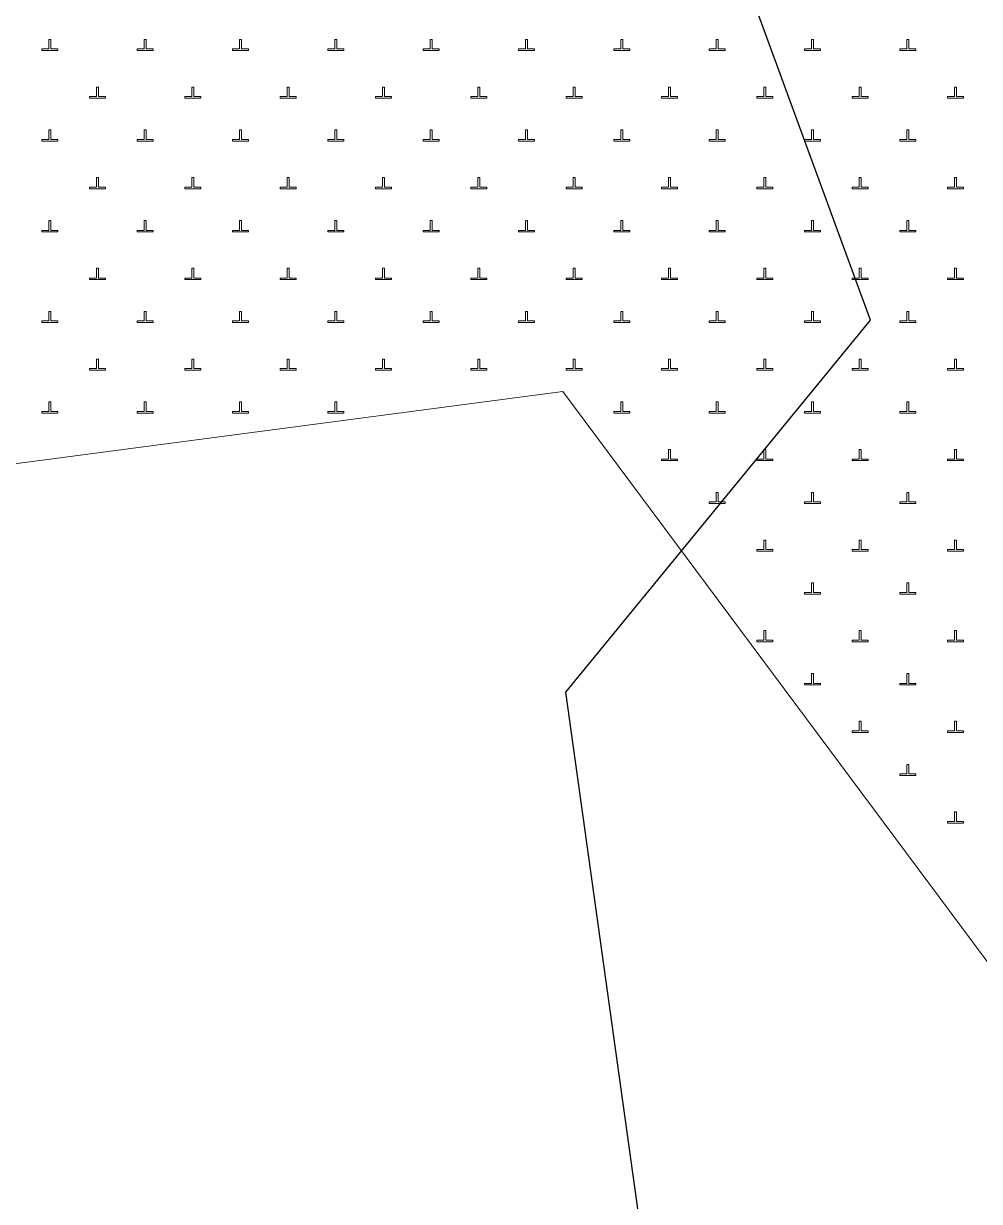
# Model space of a CAD drawing. Header units: metres. Extents: x 550890 to 551618, y 1839259 to 1840146.
# Drawn here: x 551407.56 to 551437.64, y 1839971.05 to 1840008.13 of the extents above; entities that cross this region are included whole.
import ezdxf

# ---------------------------------------------------------------- set-up
doc = ezdxf.new("R2010")
doc.units = ezdxf.units.M
doc.header["$LTSCALE"] = 0.8
doc.linetypes.add('DASH_DOUBLE_DOT', pattern=[9.2, 5, -1.2, 0.3, -1.2, 0.3, -1.2])
for name, color, linetype, lineweight in [('10', 7, 'Continuous', 13), ('19', 7, 'Continuous', 13), ('2', 7, 'DASH_DOUBLE_DOT', 25)]:
    doc.layers.add(name, color=color, linetype=linetype, lineweight=lineweight)

msp = doc.modelspace()

# ---------------------------------------------------------------- linework, layer by layer
at = {"layer": '10'}
msp.add_lwpolyline([(551419.93, 1839941.82), (551449.31, 1839963.25), (551424.53, 1839996.55), (551383.5, 1839991.13), (551380.09, 1840000)], dxfattribs=at)
at = {"layer": '19'}
for points in [[(551408.14, 1840007.28), (551408.64, 1840007.28), (551408.64, 1840007.33), (551408.42, 1840007.33), (551408.42, 1840007.63), (551408.36, 1840007.63), (551408.36, 1840007.33), (551408.14, 1840007.33)], [(551411.14, 1840007.28), (551411.64, 1840007.28), (551411.64, 1840007.33), (551411.42, 1840007.33), (551411.42, 1840007.63), (551411.36, 1840007.63), (551411.36, 1840007.33), (551411.14, 1840007.33)], [(551414.14, 1840007.28), (551414.64, 1840007.28), (551414.64, 1840007.33), (551414.42, 1840007.33), (551414.42, 1840007.63), (551414.36, 1840007.63), (551414.36, 1840007.33), (551414.14, 1840007.33)], [(551417.14, 1840007.28), (551417.64, 1840007.28), (551417.64, 1840007.33), (551417.42, 1840007.33), (551417.42, 1840007.63), (551417.36, 1840007.63), (551417.36, 1840007.33), (551417.14, 1840007.33)], [(551420.14, 1840007.28), (551420.64, 1840007.28), (551420.64, 1840007.33), (551420.42, 1840007.33), (551420.42, 1840007.63), (551420.36, 1840007.63), (551420.36, 1840007.33), (551420.14, 1840007.33)], [(551423.14, 1840007.28), (551423.64, 1840007.28), (551423.64, 1840007.33), (551423.42, 1840007.33), (551423.42, 1840007.63), (551423.36, 1840007.63), (551423.36, 1840007.33), (551423.14, 1840007.33)], [(551426.14, 1840007.28), (551426.64, 1840007.28), (551426.64, 1840007.33), (551426.42, 1840007.33), (551426.42, 1840007.63), (551426.36, 1840007.63), (551426.36, 1840007.33), (551426.14, 1840007.33)], [(551429.14, 1840007.28), (551429.64, 1840007.28), (551429.64, 1840007.33), (551429.42, 1840007.33), (551429.42, 1840007.63), (551429.36, 1840007.63), (551429.36, 1840007.33), (551429.14, 1840007.33)], [(551432.14, 1840007.28), (551432.64, 1840007.28), (551432.64, 1840007.33), (551432.42, 1840007.33), (551432.42, 1840007.63), (551432.36, 1840007.63), (551432.36, 1840007.33), (551432.14, 1840007.33)], [(551435.14, 1840007.28), (551435.64, 1840007.28), (551435.64, 1840007.33), (551435.42, 1840007.33), (551435.42, 1840007.63), (551435.36, 1840007.63), (551435.36, 1840007.33), (551435.14, 1840007.33)], [(551409.64, 1840005.78), (551410.14, 1840005.78), (551410.14, 1840005.83), (551409.92, 1840005.83), (551409.92, 1840006.13), (551409.86, 1840006.13), (551409.86, 1840005.83), (551409.64, 1840005.83)], [(551412.64, 1840005.78), (551413.14, 1840005.78), (551413.14, 1840005.83), (551412.92, 1840005.83), (551412.92, 1840006.13), (551412.86, 1840006.13), (551412.86, 1840005.83), (551412.64, 1840005.83)], [(551415.64, 1840005.78), (551416.14, 1840005.78), (551416.14, 1840005.83), (551415.92, 1840005.83), (551415.92, 1840006.13), (551415.86, 1840006.13), (551415.86, 1840005.83), (551415.64, 1840005.83)], [(551418.64, 1840005.78), (551419.14, 1840005.78), (551419.14, 1840005.83), (551418.92, 1840005.83), (551418.92, 1840006.13), (551418.86, 1840006.13), (551418.86, 1840005.83), (551418.64, 1840005.83)], [(551421.64, 1840005.78), (551422.14, 1840005.78), (551422.14, 1840005.83), (551421.92, 1840005.83), (551421.92, 1840006.13), (551421.86, 1840006.13), (551421.86, 1840005.83), (551421.64, 1840005.83)], [(551424.64, 1840005.78), (551425.14, 1840005.78), (551425.14, 1840005.83), (551424.92, 1840005.83), (551424.92, 1840006.13), (551424.86, 1840006.13), (551424.86, 1840005.83), (551424.64, 1840005.83)], [(551427.64, 1840005.78), (551428.14, 1840005.78), (551428.14, 1840005.83), (551427.92, 1840005.83), (551427.92, 1840006.13), (551427.86, 1840006.13), (551427.86, 1840005.83), (551427.64, 1840005.83)], [(551430.64, 1840005.78), (551431.14, 1840005.78), (551431.14, 1840005.83), (551430.92, 1840005.83), (551430.92, 1840006.13), (551430.86, 1840006.13), (551430.86, 1840005.83), (551430.64, 1840005.83)], [(551433.64, 1840005.78), (551434.14, 1840005.78), (551434.14, 1840005.83), (551433.92, 1840005.83), (551433.92, 1840006.13), (551433.86, 1840006.13), (551433.86, 1840005.83), (551433.64, 1840005.83)], [(551436.64, 1840005.78), (551437.14, 1840005.78), (551437.14, 1840005.83), (551436.92, 1840005.83), (551436.92, 1840006.13), (551436.86, 1840006.13), (551436.86, 1840005.83), (551436.64, 1840005.83)], [(551408.14, 1840004.43), (551408.64, 1840004.43), (551408.64, 1840004.48), (551408.42, 1840004.48), (551408.42, 1840004.78), (551408.36, 1840004.78), (551408.36, 1840004.48), (551408.14, 1840004.48)], [(551411.14, 1840004.43), (551411.64, 1840004.43), (551411.64, 1840004.48), (551411.42, 1840004.48), (551411.42, 1840004.78), (551411.36, 1840004.78), (551411.36, 1840004.48), (551411.14, 1840004.48)], [(551414.14, 1840004.43), (551414.64, 1840004.43), (551414.64, 1840004.48), (551414.42, 1840004.48), (551414.42, 1840004.78), (551414.36, 1840004.78), (551414.36, 1840004.48), (551414.14, 1840004.48)], [(551417.14, 1840004.43), (551417.64, 1840004.43), (551417.64, 1840004.48), (551417.42, 1840004.48), (551417.42, 1840004.78), (551417.36, 1840004.78), (551417.36, 1840004.48), (551417.14, 1840004.48)], [(551420.14, 1840004.43), (551420.64, 1840004.43), (551420.64, 1840004.48), (551420.42, 1840004.48), (551420.42, 1840004.78), (551420.36, 1840004.78), (551420.36, 1840004.48), (551420.14, 1840004.48)], [(551423.14, 1840004.43), (551423.64, 1840004.43), (551423.64, 1840004.48), (551423.42, 1840004.48), (551423.42, 1840004.78), (551423.36, 1840004.78), (551423.36, 1840004.48), (551423.14, 1840004.48)], [(551426.14, 1840004.43), (551426.64, 1840004.43), (551426.64, 1840004.48), (551426.42, 1840004.48), (551426.42, 1840004.78), (551426.36, 1840004.78), (551426.36, 1840004.48), (551426.14, 1840004.48)], [(551429.14, 1840004.43), (551429.64, 1840004.43), (551429.64, 1840004.48), (551429.42, 1840004.48), (551429.42, 1840004.78), (551429.36, 1840004.78), (551429.36, 1840004.48), (551429.14, 1840004.48)], [(551432.14, 1840004.43), (551432.64, 1840004.43), (551432.64, 1840004.48), (551432.42, 1840004.48), (551432.42, 1840004.78), (551432.36, 1840004.78), (551432.36, 1840004.48), (551432.14, 1840004.48)], [(551435.14, 1840004.43), (551435.64, 1840004.43), (551435.64, 1840004.48), (551435.42, 1840004.48), (551435.42, 1840004.78), (551435.36, 1840004.78), (551435.36, 1840004.48), (551435.14, 1840004.48)], [(551409.64, 1840002.93), (551410.14, 1840002.93), (551410.14, 1840002.98), (551409.92, 1840002.98), (551409.92, 1840003.28), (551409.86, 1840003.28), (551409.86, 1840002.98), (551409.64, 1840002.98)], [(551412.64, 1840002.93), (551413.14, 1840002.93), (551413.14, 1840002.98), (551412.92, 1840002.98), (551412.92, 1840003.28), (551412.86, 1840003.28), (551412.86, 1840002.98), (551412.64, 1840002.98)], [(551415.64, 1840002.93), (551416.14, 1840002.93), (551416.14, 1840002.98), (551415.92, 1840002.98), (551415.92, 1840003.28), (551415.86, 1840003.28), (551415.86, 1840002.98), (551415.64, 1840002.98)], [(551418.64, 1840002.93), (551419.14, 1840002.93), (551419.14, 1840002.98), (551418.92, 1840002.98), (551418.92, 1840003.28), (551418.86, 1840003.28), (551418.86, 1840002.98), (551418.64, 1840002.98)], [(551421.64, 1840002.93), (551422.14, 1840002.93), (551422.14, 1840002.98), (551421.92, 1840002.98), (551421.92, 1840003.28), (551421.86, 1840003.28), (551421.86, 1840002.98), (551421.64, 1840002.98)], [(551424.64, 1840002.93), (551425.14, 1840002.93), (551425.14, 1840002.98), (551424.92, 1840002.98), (551424.92, 1840003.28), (551424.86, 1840003.28), (551424.86, 1840002.98), (551424.64, 1840002.98)], [(551427.64, 1840002.93), (551428.14, 1840002.93), (551428.14, 1840002.98), (551427.92, 1840002.98), (551427.92, 1840003.28), (551427.86, 1840003.28), (551427.86, 1840002.98), (551427.64, 1840002.98)], [(551430.64, 1840002.93), (551431.14, 1840002.93), (551431.14, 1840002.98), (551430.92, 1840002.98), (551430.92, 1840003.28), (551430.86, 1840003.28), (551430.86, 1840002.98), (551430.64, 1840002.98)], [(551433.64, 1840002.93), (551434.14, 1840002.93), (551434.14, 1840002.98), (551433.92, 1840002.98), (551433.92, 1840003.28), (551433.86, 1840003.28), (551433.86, 1840002.98), (551433.64, 1840002.98)], [(551436.64, 1840002.93), (551437.14, 1840002.93), (551437.14, 1840002.98), (551436.92, 1840002.98), (551436.92, 1840003.28), (551436.86, 1840003.28), (551436.86, 1840002.98), (551436.64, 1840002.98)], [(551408.14, 1840001.57), (551408.64, 1840001.57), (551408.64, 1840001.62), (551408.42, 1840001.62), (551408.42, 1840001.93), (551408.36, 1840001.93), (551408.36, 1840001.62), (551408.14, 1840001.62)], [(551411.14, 1840001.57), (551411.64, 1840001.57), (551411.64, 1840001.62), (551411.42, 1840001.62), (551411.42, 1840001.93), (551411.36, 1840001.93), (551411.36, 1840001.62), (551411.14, 1840001.62)], [(551414.14, 1840001.57), (551414.64, 1840001.57), (551414.64, 1840001.62), (551414.42, 1840001.62), (551414.42, 1840001.93), (551414.36, 1840001.93), (551414.36, 1840001.62), (551414.14, 1840001.62)], [(551417.14, 1840001.57), (551417.64, 1840001.57), (551417.64, 1840001.62), (551417.42, 1840001.62), (551417.42, 1840001.93), (551417.36, 1840001.93), (551417.36, 1840001.62), (551417.14, 1840001.62)], [(551420.14, 1840001.57), (551420.64, 1840001.57), (551420.64, 1840001.62), (551420.42, 1840001.62), (551420.42, 1840001.93), (551420.36, 1840001.93), (551420.36, 1840001.62), (551420.14, 1840001.62)], [(551423.14, 1840001.57), (551423.64, 1840001.57), (551423.64, 1840001.62), (551423.42, 1840001.62), (551423.42, 1840001.93), (551423.36, 1840001.93), (551423.36, 1840001.62), (551423.14, 1840001.62)], [(551426.14, 1840001.57), (551426.64, 1840001.57), (551426.64, 1840001.62), (551426.42, 1840001.62), (551426.42, 1840001.93), (551426.36, 1840001.93), (551426.36, 1840001.62), (551426.14, 1840001.62)], [(551429.14, 1840001.57), (551429.64, 1840001.57), (551429.64, 1840001.62), (551429.42, 1840001.62), (551429.42, 1840001.93), (551429.36, 1840001.93), (551429.36, 1840001.62), (551429.14, 1840001.62)], [(551432.14, 1840001.57), (551432.64, 1840001.57), (551432.64, 1840001.62), (551432.42, 1840001.62), (551432.42, 1840001.93), (551432.36, 1840001.93), (551432.36, 1840001.62), (551432.14, 1840001.62)], [(551435.14, 1840001.57), (551435.64, 1840001.57), (551435.64, 1840001.62), (551435.42, 1840001.62), (551435.42, 1840001.93), (551435.36, 1840001.93), (551435.36, 1840001.62), (551435.14, 1840001.62)], [(551409.64, 1840000.07), (551410.14, 1840000.07), (551410.14, 1840000.12), (551409.92, 1840000.12), (551409.92, 1840000.43), (551409.86, 1840000.43), (551409.86, 1840000.12), (551409.64, 1840000.12)], [(551412.64, 1840000.07), (551413.14, 1840000.07), (551413.14, 1840000.12), (551412.92, 1840000.12), (551412.92, 1840000.43), (551412.86, 1840000.43), (551412.86, 1840000.12), (551412.64, 1840000.12)], [(551415.64, 1840000.07), (551416.14, 1840000.07), (551416.14, 1840000.12), (551415.92, 1840000.12), (551415.92, 1840000.43), (551415.86, 1840000.43), (551415.86, 1840000.12), (551415.64, 1840000.12)], [(551418.64, 1840000.07), (551419.14, 1840000.07), (551419.14, 1840000.12), (551418.92, 1840000.12), (551418.92, 1840000.43), (551418.86, 1840000.43), (551418.86, 1840000.12), (551418.64, 1840000.12)], [(551421.64, 1840000.07), (551422.14, 1840000.07), (551422.14, 1840000.12), (551421.92, 1840000.12), (551421.92, 1840000.43), (551421.86, 1840000.43), (551421.86, 1840000.12), (551421.64, 1840000.12)], [(551424.64, 1840000.07), (551425.14, 1840000.07), (551425.14, 1840000.12), (551424.92, 1840000.12), (551424.92, 1840000.43), (551424.86, 1840000.43), (551424.86, 1840000.12), (551424.64, 1840000.12)], [(551427.64, 1840000.07), (551428.14, 1840000.07), (551428.14, 1840000.12), (551427.92, 1840000.12), (551427.92, 1840000.43), (551427.86, 1840000.43), (551427.86, 1840000.12), (551427.64, 1840000.12)], [(551430.64, 1840000.07), (551431.14, 1840000.07), (551431.14, 1840000.12), (551430.92, 1840000.12), (551430.92, 1840000.43), (551430.86, 1840000.43), (551430.86, 1840000.12), (551430.64, 1840000.12)], [(551433.64, 1840000.07), (551434.14, 1840000.07), (551434.14, 1840000.12), (551433.92, 1840000.12), (551433.92, 1840000.43), (551433.86, 1840000.43), (551433.86, 1840000.12), (551433.64, 1840000.12)], [(551436.64, 1840000.07), (551437.14, 1840000.07), (551437.14, 1840000.12), (551436.92, 1840000.12), (551436.92, 1840000.43), (551436.86, 1840000.43), (551436.86, 1840000.12), (551436.64, 1840000.12)], [(551408.14, 1839998.72), (551408.64, 1839998.72), (551408.64, 1839998.77), (551408.42, 1839998.77), (551408.42, 1839999.07), (551408.36, 1839999.07), (551408.36, 1839998.77), (551408.14, 1839998.77)], [(551411.14, 1839998.72), (551411.64, 1839998.72), (551411.64, 1839998.77), (551411.42, 1839998.77), (551411.42, 1839999.07), (551411.36, 1839999.07), (551411.36, 1839998.77), (551411.14, 1839998.77)], [(551414.14, 1839998.72), (551414.64, 1839998.72), (551414.64, 1839998.77), (551414.42, 1839998.77), (551414.42, 1839999.07), (551414.36, 1839999.07), (551414.36, 1839998.77), (551414.14, 1839998.77)], [(551417.14, 1839998.72), (551417.64, 1839998.72), (551417.64, 1839998.77), (551417.42, 1839998.77), (551417.42, 1839999.07), (551417.36, 1839999.07), (551417.36, 1839998.77), (551417.14, 1839998.77)], [(551420.14, 1839998.72), (551420.64, 1839998.72), (551420.64, 1839998.77), (551420.42, 1839998.77), (551420.42, 1839999.07), (551420.36, 1839999.07), (551420.36, 1839998.77), (551420.14, 1839998.77)], [(551423.14, 1839998.72), (551423.64, 1839998.72), (551423.64, 1839998.77), (551423.42, 1839998.77), (551423.42, 1839999.07), (551423.36, 1839999.07), (551423.36, 1839998.77), (551423.14, 1839998.77)], [(551426.14, 1839998.72), (551426.64, 1839998.72), (551426.64, 1839998.77), (551426.42, 1839998.77), (551426.42, 1839999.07), (551426.36, 1839999.07), (551426.36, 1839998.77), (551426.14, 1839998.77)], [(551429.14, 1839998.72), (551429.64, 1839998.72), (551429.64, 1839998.77), (551429.42, 1839998.77), (551429.42, 1839999.07), (551429.36, 1839999.07), (551429.36, 1839998.77), (551429.14, 1839998.77)], [(551432.14, 1839998.72), (551432.64, 1839998.72), (551432.64, 1839998.77), (551432.42, 1839998.77), (551432.42, 1839999.07), (551432.36, 1839999.07), (551432.36, 1839998.77), (551432.14, 1839998.77)], [(551435.14, 1839998.72), (551435.64, 1839998.72), (551435.64, 1839998.77), (551435.42, 1839998.77), (551435.42, 1839999.07), (551435.36, 1839999.07), (551435.36, 1839998.77), (551435.14, 1839998.77)], [(551409.64, 1839997.22), (551410.14, 1839997.22), (551410.14, 1839997.27), (551409.92, 1839997.27), (551409.92, 1839997.57), (551409.86, 1839997.57), (551409.86, 1839997.27), (551409.64, 1839997.27)], [(551412.64, 1839997.22), (551413.14, 1839997.22), (551413.14, 1839997.27), (551412.92, 1839997.27), (551412.92, 1839997.57), (551412.86, 1839997.57), (551412.86, 1839997.27), (551412.64, 1839997.27)], [(551415.64, 1839997.22), (551416.14, 1839997.22), (551416.14, 1839997.27), (551415.92, 1839997.27), (551415.92, 1839997.57), (551415.86, 1839997.57), (551415.86, 1839997.27), (551415.64, 1839997.27)], [(551418.64, 1839997.22), (551419.14, 1839997.22), (551419.14, 1839997.27), (551418.92, 1839997.27), (551418.92, 1839997.57), (551418.86, 1839997.57), (551418.86, 1839997.27), (551418.64, 1839997.27)], [(551421.64, 1839997.22), (551422.14, 1839997.22), (551422.14, 1839997.27), (551421.92, 1839997.27), (551421.92, 1839997.57), (551421.86, 1839997.57), (551421.86, 1839997.27), (551421.64, 1839997.27)], [(551424.64, 1839997.22), (551425.14, 1839997.22), (551425.14, 1839997.27), (551424.92, 1839997.27), (551424.92, 1839997.57), (551424.86, 1839997.57), (551424.86, 1839997.27), (551424.64, 1839997.27)], [(551427.64, 1839997.22), (551428.14, 1839997.22), (551428.14, 1839997.27), (551427.92, 1839997.27), (551427.92, 1839997.57), (551427.86, 1839997.57), (551427.86, 1839997.27), (551427.64, 1839997.27)], [(551430.64, 1839997.22), (551431.14, 1839997.22), (551431.14, 1839997.27), (551430.92, 1839997.27), (551430.92, 1839997.57), (551430.86, 1839997.57), (551430.86, 1839997.27), (551430.64, 1839997.27)], [(551433.64, 1839997.22), (551434.14, 1839997.22), (551434.14, 1839997.27), (551433.92, 1839997.27), (551433.92, 1839997.57), (551433.86, 1839997.57), (551433.86, 1839997.27), (551433.64, 1839997.27)], [(551436.64, 1839997.22), (551437.14, 1839997.22), (551437.14, 1839997.27), (551436.92, 1839997.27), (551436.92, 1839997.57), (551436.86, 1839997.57), (551436.86, 1839997.27), (551436.64, 1839997.27)], [(551408.14, 1839995.87), (551408.64, 1839995.87), (551408.64, 1839995.92), (551408.42, 1839995.92), (551408.42, 1839996.22), (551408.36, 1839996.22), (551408.36, 1839995.92), (551408.14, 1839995.92)], [(551411.14, 1839995.87), (551411.64, 1839995.87), (551411.64, 1839995.92), (551411.42, 1839995.92), (551411.42, 1839996.22), (551411.36, 1839996.22), (551411.36, 1839995.92), (551411.14, 1839995.92)], [(551414.14, 1839995.87), (551414.64, 1839995.87), (551414.64, 1839995.92), (551414.42, 1839995.92), (551414.42, 1839996.22), (551414.36, 1839996.22), (551414.36, 1839995.92), (551414.14, 1839995.92)], [(551417.14, 1839995.87), (551417.64, 1839995.87), (551417.64, 1839995.92), (551417.42, 1839995.92), (551417.42, 1839996.22), (551417.36, 1839996.22), (551417.36, 1839995.92), (551417.14, 1839995.92)], [(551426.14, 1839995.87), (551426.64, 1839995.87), (551426.64, 1839995.92), (551426.42, 1839995.92), (551426.42, 1839996.22), (551426.36, 1839996.22), (551426.36, 1839995.92), (551426.14, 1839995.92)], [(551429.14, 1839995.87), (551429.64, 1839995.87), (551429.64, 1839995.92), (551429.42, 1839995.92), (551429.42, 1839996.22), (551429.36, 1839996.22), (551429.36, 1839995.92), (551429.14, 1839995.92)], [(551432.14, 1839995.87), (551432.64, 1839995.87), (551432.64, 1839995.92), (551432.42, 1839995.92), (551432.42, 1839996.22), (551432.36, 1839996.22), (551432.36, 1839995.92), (551432.14, 1839995.92)], [(551435.14, 1839995.87), (551435.64, 1839995.87), (551435.64, 1839995.92), (551435.42, 1839995.92), (551435.42, 1839996.22), (551435.36, 1839996.22), (551435.36, 1839995.92), (551435.14, 1839995.92)], [(551427.64, 1839994.37), (551428.14, 1839994.37), (551428.14, 1839994.42), (551427.92, 1839994.42), (551427.92, 1839994.72), (551427.86, 1839994.72), (551427.86, 1839994.42), (551427.64, 1839994.42)], [(551430.64, 1839994.37), (551431.14, 1839994.37), (551431.14, 1839994.42), (551430.92, 1839994.42), (551430.92, 1839994.72), (551430.86, 1839994.72), (551430.86, 1839994.42), (551430.64, 1839994.42)], [(551433.64, 1839994.37), (551434.14, 1839994.37), (551434.14, 1839994.42), (551433.92, 1839994.42), (551433.92, 1839994.72), (551433.86, 1839994.72), (551433.86, 1839994.42), (551433.64, 1839994.42)], [(551436.64, 1839994.37), (551437.14, 1839994.37), (551437.14, 1839994.42), (551436.92, 1839994.42), (551436.92, 1839994.72), (551436.86, 1839994.72), (551436.86, 1839994.42), (551436.64, 1839994.42)], [(551429.14, 1839993.02), (551429.64, 1839993.02), (551429.64, 1839993.07), (551429.42, 1839993.07), (551429.42, 1839993.37), (551429.36, 1839993.37), (551429.36, 1839993.07), (551429.14, 1839993.07)], [(551432.14, 1839993.02), (551432.64, 1839993.02), (551432.64, 1839993.07), (551432.42, 1839993.07), (551432.42, 1839993.37), (551432.36, 1839993.37), (551432.36, 1839993.07), (551432.14, 1839993.07)], [(551435.14, 1839993.02), (551435.64, 1839993.02), (551435.64, 1839993.07), (551435.42, 1839993.07), (551435.42, 1839993.37), (551435.36, 1839993.37), (551435.36, 1839993.07), (551435.14, 1839993.07)], [(551430.64, 1839991.52), (551431.14, 1839991.52), (551431.14, 1839991.57), (551430.92, 1839991.57), (551430.92, 1839991.87), (551430.86, 1839991.87), (551430.86, 1839991.57), (551430.64, 1839991.57)], [(551433.64, 1839991.52), (551434.14, 1839991.52), (551434.14, 1839991.57), (551433.92, 1839991.57), (551433.92, 1839991.87), (551433.86, 1839991.87), (551433.86, 1839991.57), (551433.64, 1839991.57)], [(551436.64, 1839991.52), (551437.14, 1839991.52), (551437.14, 1839991.57), (551436.92, 1839991.57), (551436.92, 1839991.87), (551436.86, 1839991.87), (551436.86, 1839991.57), (551436.64, 1839991.57)], [(551432.14, 1839990.17), (551432.64, 1839990.17), (551432.64, 1839990.22), (551432.42, 1839990.22), (551432.42, 1839990.52), (551432.36, 1839990.52), (551432.36, 1839990.22), (551432.14, 1839990.22)], [(551435.14, 1839990.17), (551435.64, 1839990.17), (551435.64, 1839990.22), (551435.42, 1839990.22), (551435.42, 1839990.52), (551435.36, 1839990.52), (551435.36, 1839990.22), (551435.14, 1839990.22)], [(551430.64, 1839988.67), (551431.14, 1839988.67), (551431.14, 1839988.72), (551430.92, 1839988.72), (551430.92, 1839989.02), (551430.86, 1839989.02), (551430.86, 1839988.72), (551430.64, 1839988.72)], [(551433.64, 1839988.67), (551434.14, 1839988.67), (551434.14, 1839988.72), (551433.92, 1839988.72), (551433.92, 1839989.02), (551433.86, 1839989.02), (551433.86, 1839988.72), (551433.64, 1839988.72)], [(551436.64, 1839988.67), (551437.14, 1839988.67), (551437.14, 1839988.72), (551436.92, 1839988.72), (551436.92, 1839989.02), (551436.86, 1839989.02), (551436.86, 1839988.72), (551436.64, 1839988.72)], [(551432.14, 1839987.31), (551432.64, 1839987.31), (551432.64, 1839987.36), (551432.42, 1839987.36), (551432.42, 1839987.67), (551432.36, 1839987.67), (551432.36, 1839987.36), (551432.14, 1839987.36)], [(551435.14, 1839987.31), (551435.64, 1839987.31), (551435.64, 1839987.36), (551435.42, 1839987.36), (551435.42, 1839987.67), (551435.36, 1839987.67), (551435.36, 1839987.36), (551435.14, 1839987.36)], [(551433.64, 1839985.81), (551434.14, 1839985.81), (551434.14, 1839985.86), (551433.92, 1839985.86), (551433.92, 1839986.17), (551433.86, 1839986.17), (551433.86, 1839985.86), (551433.64, 1839985.86)], [(551436.64, 1839985.81), (551437.14, 1839985.81), (551437.14, 1839985.86), (551436.92, 1839985.86), (551436.92, 1839986.17), (551436.86, 1839986.17), (551436.86, 1839985.86), (551436.64, 1839985.86)], [(551435.14, 1839984.46), (551435.64, 1839984.46), (551435.64, 1839984.51), (551435.42, 1839984.51), (551435.42, 1839984.81), (551435.36, 1839984.81), (551435.36, 1839984.51), (551435.14, 1839984.51)], [(551436.64, 1839982.96), (551437.14, 1839982.96), (551437.14, 1839983.01), (551436.92, 1839983.01), (551436.92, 1839983.31), (551436.86, 1839983.31), (551436.86, 1839983.01), (551436.64, 1839983.01)]]:
    msp.add_lwpolyline(points, close=True, dxfattribs=at)
at = {"layer": '2', "linetype": 'Continuous'}
msp.add_lwpolyline([(551461.81, 1839486.66), (551464.76, 1839532.45), (551468.92, 1839559.4), (551467.13, 1839592.05), (551460.86, 1839645.99), (551445.03, 1839675.24), (551443.94, 1839723.78), (551438.57, 1839772.51), (551448.98, 1839814.54), (551443.01, 1839878.23), (551418.07, 1839881.03), (551417.51, 1839889.51), (551436.5, 1839902.05), (551424.62, 1839987.08), (551434.21, 1839998.79), (551424.17, 1840026.23), (551416.51, 1840075.76), (551407.98, 1840118.08)], dxfattribs=at)

doc.saveas('drawing.dxf')
